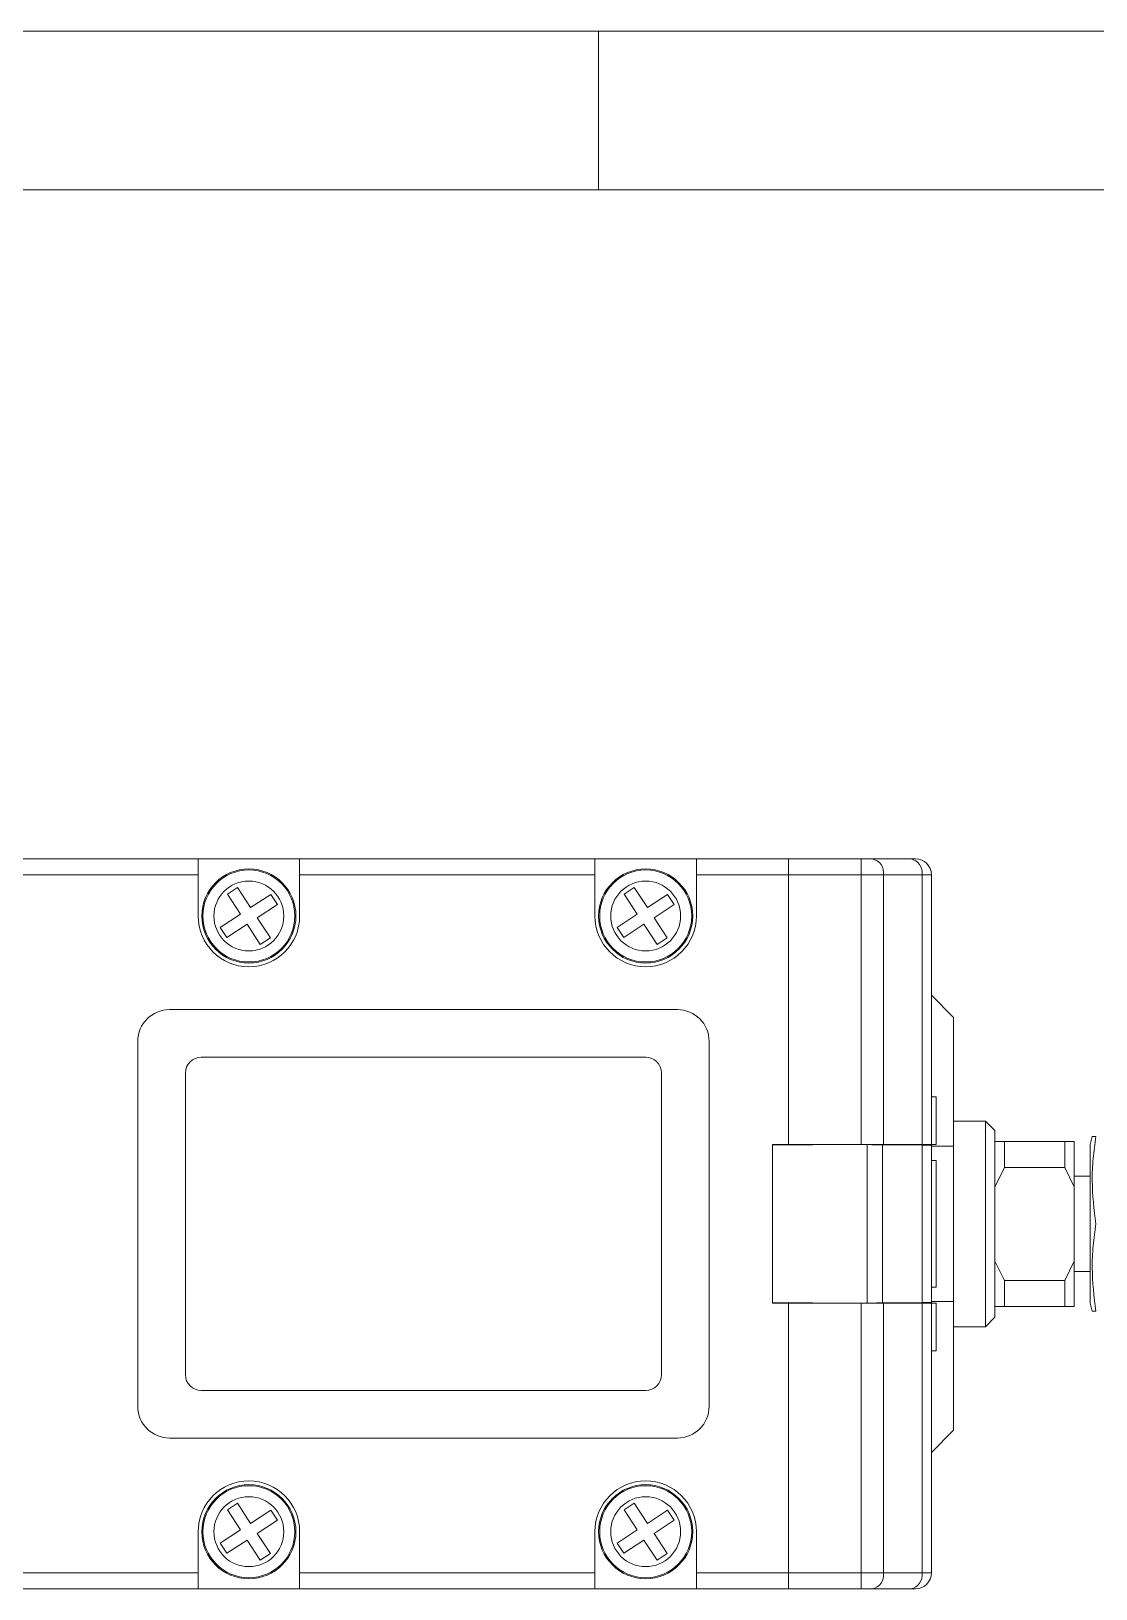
# Model space of a CAD drawing. Header units: millimetres. Extents: x 5 to 415, y 5 to 292.
# Drawn here: x 142.13 to 175.67, y 242.92 to 292 of the extents above; entities that cross this region are included whole.
import ezdxf

# ---------------------------------------------------------------- set-up
doc = ezdxf.new("R2010")
doc.units = ezdxf.units.MM

msp = doc.modelspace()

# ---------------------------------------------------------------- linework, layer by layer
at = {"color": 7, "linetype": 'Continuous', "lineweight": 18}
for p, q in [((415, 292), (5, 292)), ((160, 287), (160, 292)), ((410.25, 287), (10, 287)), ((138.085, 265.921), (147.385, 265.921)), ((147.385, 265.921), (147.385, 265.421)), ((150.585, 265.921), (147.385, 265.921)), ((150.585, 265.921), (159.885, 265.921)), ((150.585, 265.421), (150.585, 265.921)), ((159.885, 265.921), (159.885, 265.421)), ((163.085, 265.921), (159.885, 265.921)), ((163.085, 265.921), (165.985, 265.921)), ((163.085, 265.421), (163.085, 265.921)), ((165.985, 265.921), (165.985, 265.421)), ((165.985, 265.921), (168.271, 265.921)), ((168.271, 265.421), (168.271, 265.921)), ((168.271, 265.921), (168.625, 265.921)), ((168.625, 265.921), (169.839, 265.921)), ((169.839, 265.921), (169.985, 265.921)), ((147.385, 265.421), (138.085, 265.421)), ((147.385, 265.421), (147.385, 264.121)), ((150.585, 264.121), (150.585, 265.421)), ((159.885, 265.421), (150.585, 265.421)), ((159.885, 265.421), (159.885, 264.121)), ((165.985, 265.421), (163.085, 265.421)), ((163.085, 264.121), (163.085, 265.421)), ((165.985, 265.421), (165.985, 256.921)), ((168.271, 265.421), (165.985, 265.421)), ((168.978, 265.421), (168.271, 265.421)), ((168.271, 256.921), (168.271, 265.421)), ((168.978, 265.421), (168.978, 256.921)), ((170.192, 265.421), (168.978, 265.421)), ((170.192, 256.921), (170.192, 265.421)), ((170.485, 265.421), (170.192, 265.421)), ((170.485, 265.421), (170.485, 256.921)), ((148.625, 265.02), (148.307, 264.812)), ((148.307, 264.812), (148.722, 264.176)), ((149.04, 264.384), (148.625, 265.02)), ((149.677, 264.799), (149.04, 264.384)), ((149.884, 264.481), (149.677, 264.799)), ((161.125, 265.02), (160.807, 264.812)), ((160.807, 264.812), (161.222, 264.176)), ((161.54, 264.384), (161.125, 265.02)), ((162.177, 264.799), (161.54, 264.384)), ((162.384, 264.481), (162.177, 264.799)), ((148.722, 264.176), (148.086, 263.76)), ((149.248, 264.065), (149.884, 264.481)), ((149.664, 263.429), (149.248, 264.065)), ((161.222, 264.176), (160.586, 263.76)), ((161.748, 264.065), (162.384, 264.481)), ((162.164, 263.429), (161.748, 264.065)), ((148.086, 263.76), (148.294, 263.442)), ((148.294, 263.442), (148.93, 263.858)), ((148.93, 263.858), (149.346, 263.221)), ((160.586, 263.76), (160.794, 263.442)), ((160.794, 263.442), (161.43, 263.858)), ((161.43, 263.858), (161.846, 263.221)), ((149.346, 263.221), (149.664, 263.429)), ((161.846, 263.221), (162.164, 263.429)), ((171.185, 260.921), (170.485, 261.621)), ((162.485, 261.171), (146.485, 261.171)), ((171.185, 256.871), (171.185, 260.921)), ((145.485, 260.171), (145.485, 248.671)), ((163.485, 248.671), (163.485, 260.171)), ((161.485, 259.671), (147.485, 259.671)), ((146.985, 259.171), (146.985, 249.671)), ((161.985, 249.671), (161.985, 259.171)), ((170.635, 258.421), (170.485, 258.421)), ((170.635, 258.421), (170.635, 256.921)), ((172.185, 257.661), (171.185, 257.661)), ((172.485, 257.361), (172.185, 257.661)), ((172.185, 257.661), (172.185, 252.778)), ((172.485, 257.361), (172.485, 252.93)), ((165.985, 256.921), (165.485, 256.921)), ((165.485, 256.921), (165.485, 251.921)), ((165.485, 256.899), (168, 256.921)), ((165.485, 251.942), (165.485, 256.899)), ((165.985, 256.921), (168.271, 256.921)), ((168, 256.921), (168.459, 256.917)), ((168.978, 256.921), (168.271, 256.921)), ((168.459, 256.917), (168.459, 251.925)), ((168.592, 256.915), (168.592, 256.921)), ((168.942, 256.912), (168.942, 251.929)), ((170.192, 256.901), (168.942, 256.912)), ((170.192, 256.921), (168.978, 256.921)), ((168.985, 256.912), (168.985, 256.921)), ((169.885, 256.904), (169.885, 256.921)), ((170.485, 256.921), (170.192, 256.921)), ((170.192, 256.901), (170.192, 251.94)), ((170.635, 256.921), (170.485, 256.921)), ((170.485, 256.899), (170.485, 256.921)), ((170.485, 256.899), (170.485, 251.942)), ((171.185, 256.871), (170.485, 256.871)), ((171.185, 251.971), (171.185, 256.871)), ((172.485, 257.015), (172.786, 257.015)), ((172.786, 257.015), (172.786, 256.193)), ((172.786, 257.015), (174.685, 257.015)), ((174.685, 256.193), (174.685, 257.015)), ((174.685, 257.015), (174.985, 257.015)), ((174.985, 257.015), (174.985, 255.582)), ((175.552, 257.171), (175.485, 256.921)), ((175.485, 251.921), (175.485, 256.921)), ((170.485, 256.421), (170.635, 256.421)), ((170.635, 256.421), (170.635, 252.421)), ((172.786, 256.193), (172.485, 255.58)), ((172.786, 256.193), (174.685, 256.193)), ((174.985, 255.582), (174.685, 256.193)), ((175.485, 255.921), (174.985, 255.921)), ((174.985, 255.582), (174.985, 253.247)), ((172.185, 252.778), (172.185, 251.181)), ((172.485, 253.247), (172.785, 252.636)), ((172.485, 252.93), (172.485, 251.481)), ((174.685, 252.636), (174.985, 253.247)), ((174.985, 253.247), (174.985, 251.815)), ((174.985, 252.921), (175.485, 252.921)), ((170.485, 252.421), (170.635, 252.421)), ((172.785, 252.636), (174.685, 252.636)), ((172.785, 252.636), (172.785, 251.815)), ((174.685, 251.815), (174.685, 252.636)), ((165.485, 251.942), (168, 251.921)), ((165.485, 251.921), (165.985, 251.921)), ((165.985, 251.921), (165.985, 243.421)), ((165.985, 251.921), (168.271, 251.921)), ((168, 251.921), (168.459, 251.925)), ((168.271, 243.421), (168.271, 251.921)), ((168.271, 251.921), (168.978, 251.921)), ((168.592, 251.926), (168.592, 251.921)), ((170.192, 251.94), (168.942, 251.929)), ((168.978, 251.921), (168.978, 243.421)), ((168.978, 251.921), (170.192, 251.921)), ((168.985, 251.929), (168.985, 251.921)), ((169.885, 251.921), (169.885, 251.937)), ((170.192, 243.421), (170.192, 251.921)), ((170.192, 251.921), (170.485, 251.921)), ((170.485, 251.971), (171.185, 251.971)), ((170.485, 251.921), (170.485, 251.942)), ((170.635, 251.921), (170.485, 251.921)), ((170.485, 251.921), (170.485, 243.421)), ((170.635, 251.921), (170.635, 250.421)), ((171.185, 247.921), (171.185, 251.971)), ((172.785, 251.815), (172.485, 251.815)), ((172.785, 251.815), (174.685, 251.815)), ((174.985, 251.815), (174.685, 251.815)), ((175.485, 251.921), (175.552, 251.671)), ((172.185, 251.181), (172.485, 251.481)), ((171.185, 251.181), (172.185, 251.181)), ((170.635, 250.421), (170.485, 250.421)), ((147.485, 249.171), (161.485, 249.171)), ((170.485, 247.221), (171.185, 247.921)), ((146.485, 247.671), (162.485, 247.671)), ((148.625, 245.62), (148.307, 245.412)), ((148.307, 245.412), (148.722, 244.776)), ((149.04, 244.984), (148.625, 245.62)), ((149.677, 245.399), (149.04, 244.984)), ((149.884, 245.081), (149.677, 245.399)), ((161.125, 245.62), (160.807, 245.412)), ((160.807, 245.412), (161.222, 244.776)), ((161.54, 244.984), (161.125, 245.62)), ((162.177, 245.399), (161.54, 244.984)), ((162.384, 245.081), (162.177, 245.399)), ((149.248, 244.665), (149.884, 245.081)), ((161.748, 244.665), (162.384, 245.081)), ((147.385, 244.721), (147.385, 243.421)), ((148.722, 244.776), (148.086, 244.36)), ((148.294, 244.042), (148.93, 244.458)), ((148.93, 244.458), (149.346, 243.821)), ((149.664, 244.029), (149.248, 244.665)), ((150.585, 243.421), (150.585, 244.721)), ((159.885, 244.721), (159.885, 243.421)), ((161.222, 244.776), (160.586, 244.36)), ((160.794, 244.042), (161.43, 244.458)), ((161.43, 244.458), (161.846, 243.821)), ((162.164, 244.029), (161.748, 244.665)), ((163.085, 243.421), (163.085, 244.721)), ((148.086, 244.36), (148.294, 244.042)), ((149.346, 243.821), (149.664, 244.029)), ((160.586, 244.36), (160.794, 244.042)), ((161.846, 243.821), (162.164, 244.029)), ((138.085, 243.421), (147.385, 243.421)), ((147.385, 243.421), (147.385, 242.921)), ((150.585, 243.421), (159.885, 243.421)), ((150.585, 242.921), (150.585, 243.421)), ((159.885, 243.421), (159.885, 242.921)), ((163.085, 243.421), (165.985, 243.421)), ((163.085, 242.921), (163.085, 243.421)), ((165.985, 243.421), (165.985, 242.921)), ((165.985, 243.421), (168.271, 243.421)), ((168.271, 243.421), (168.978, 243.421)), ((168.271, 242.921), (168.271, 243.421)), ((168.978, 243.421), (170.192, 243.421)), ((170.192, 243.421), (170.485, 243.421)), ((147.385, 242.921), (138.085, 242.921)), ((147.385, 242.921), (150.585, 242.921)), ((159.885, 242.921), (150.585, 242.921)), ((159.885, 242.921), (163.085, 242.921)), ((165.985, 242.921), (163.085, 242.921)), ((168.271, 242.921), (165.985, 242.921)), ((168.625, 242.921), (168.271, 242.921)), ((169.839, 242.921), (168.625, 242.921)), ((169.985, 242.921), (169.839, 242.921))]:
    msp.add_line(p, q, dxfattribs=at)
for centre, radius in [((148.985, 264.121), 1.483), ((148.985, 264.121), 1.449), ((161.485, 264.121), 1.483), ((161.485, 264.121), 1.449), ((148.985, 264.121), 1.101), ((161.485, 264.121), 1.101), ((148.985, 244.721), 1.483), ((148.985, 244.721), 1.449), ((161.485, 244.721), 1.483), ((161.485, 244.721), 1.449), ((148.985, 244.721), 1.101), ((161.485, 244.721), 1.101)]:
    msp.add_circle(centre, radius, dxfattribs=at)
for centre, radius, start, end in [((168.536, 265.483), 0.446, 351.9505, 78.5782), ((169.75, 265.483), 0.446, 351.9505, 78.5782), ((169.985, 265.421), 0.5, 0, 90), ((148.985, 264.121), 1.6, 180, 0), ((161.485, 264.121), 1.6, 180, 0), ((146.485, 260.171), 1, 90, 180), ((162.485, 260.171), 1, 0, 90), ((147.485, 259.171), 0.5, 90, 180), ((161.485, 259.171), 0.5, 0, 90), ((147.485, 249.671), 0.5, 180, 270), ((161.485, 249.671), 0.5, 270, 0), ((146.485, 248.671), 1, 180, 270), ((162.485, 248.671), 1, 270, 0), ((148.985, 244.721), 1.6, 0, 180), ((161.485, 244.721), 1.6, 0, 180), ((168.536, 243.358), 0.446, 281.4218, 8.0495), ((169.75, 243.358), 0.446, 281.4218, 8.0495), ((169.985, 243.421), 0.5, 270, 0)]:
    msp.add_arc(centre, radius, start, end, dxfattribs=at)
for points, knots in [([(168.459, 256.917), (168.561, 256.916), (168.743, 256.914), (168.881, 256.913), (168.942, 256.912)], [0, 0, 0, 0, 0.557682, 1, 1, 1, 1]), ([(170.192, 256.901), (170.286, 256.901), (170.455, 256.899), (170.476, 256.899), (170.485, 256.899)], [0, 0, 0, 0, 0.557568, 1, 1, 1, 1]), ([(175.666, 257.171), (175.604, 257.171), (175.532, 257.171), (175.56, 257.171), (175.564, 257.171)], [0, 0, 0, 0, 0.866837, 1, 1, 1, 1]), ([(175.666, 254.421), (175.611, 254.874), (175.528, 255.559), (175.572, 256.479), (175.635, 256.94), (175.666, 257.171)], [0, 0, 0, 0, 0.4950743, 0.7474935, 1, 1, 1, 1]), ([(175.666, 251.671), (175.611, 252.124), (175.528, 252.809), (175.572, 253.729), (175.635, 254.19), (175.666, 254.421)], [0, 0, 0, 0, 0.495074, 0.747494, 1, 1, 1, 1]), ([(168.942, 251.929), (168.863, 251.928), (168.721, 251.927), (168.539, 251.925), (168.459, 251.925)], [0, 0, 0, 0, 0.557681, 1, 1, 1, 1]), ([(170.192, 251.94), (170.286, 251.94), (170.455, 251.942), (170.476, 251.942), (170.485, 251.942)], [0, 0, 0, 0, 0.557568, 1, 1, 1, 1]), ([(175.563, 251.671), (175.559, 251.671), (175.531, 251.671), (175.603, 251.671), (175.666, 251.671)], [0, 0, 0, 0, 0.119933, 1, 1, 1, 1])]:
    msp.add_open_spline(points, degree=3, knots=knots, dxfattribs=at)

doc.saveas('drawing.dxf')
